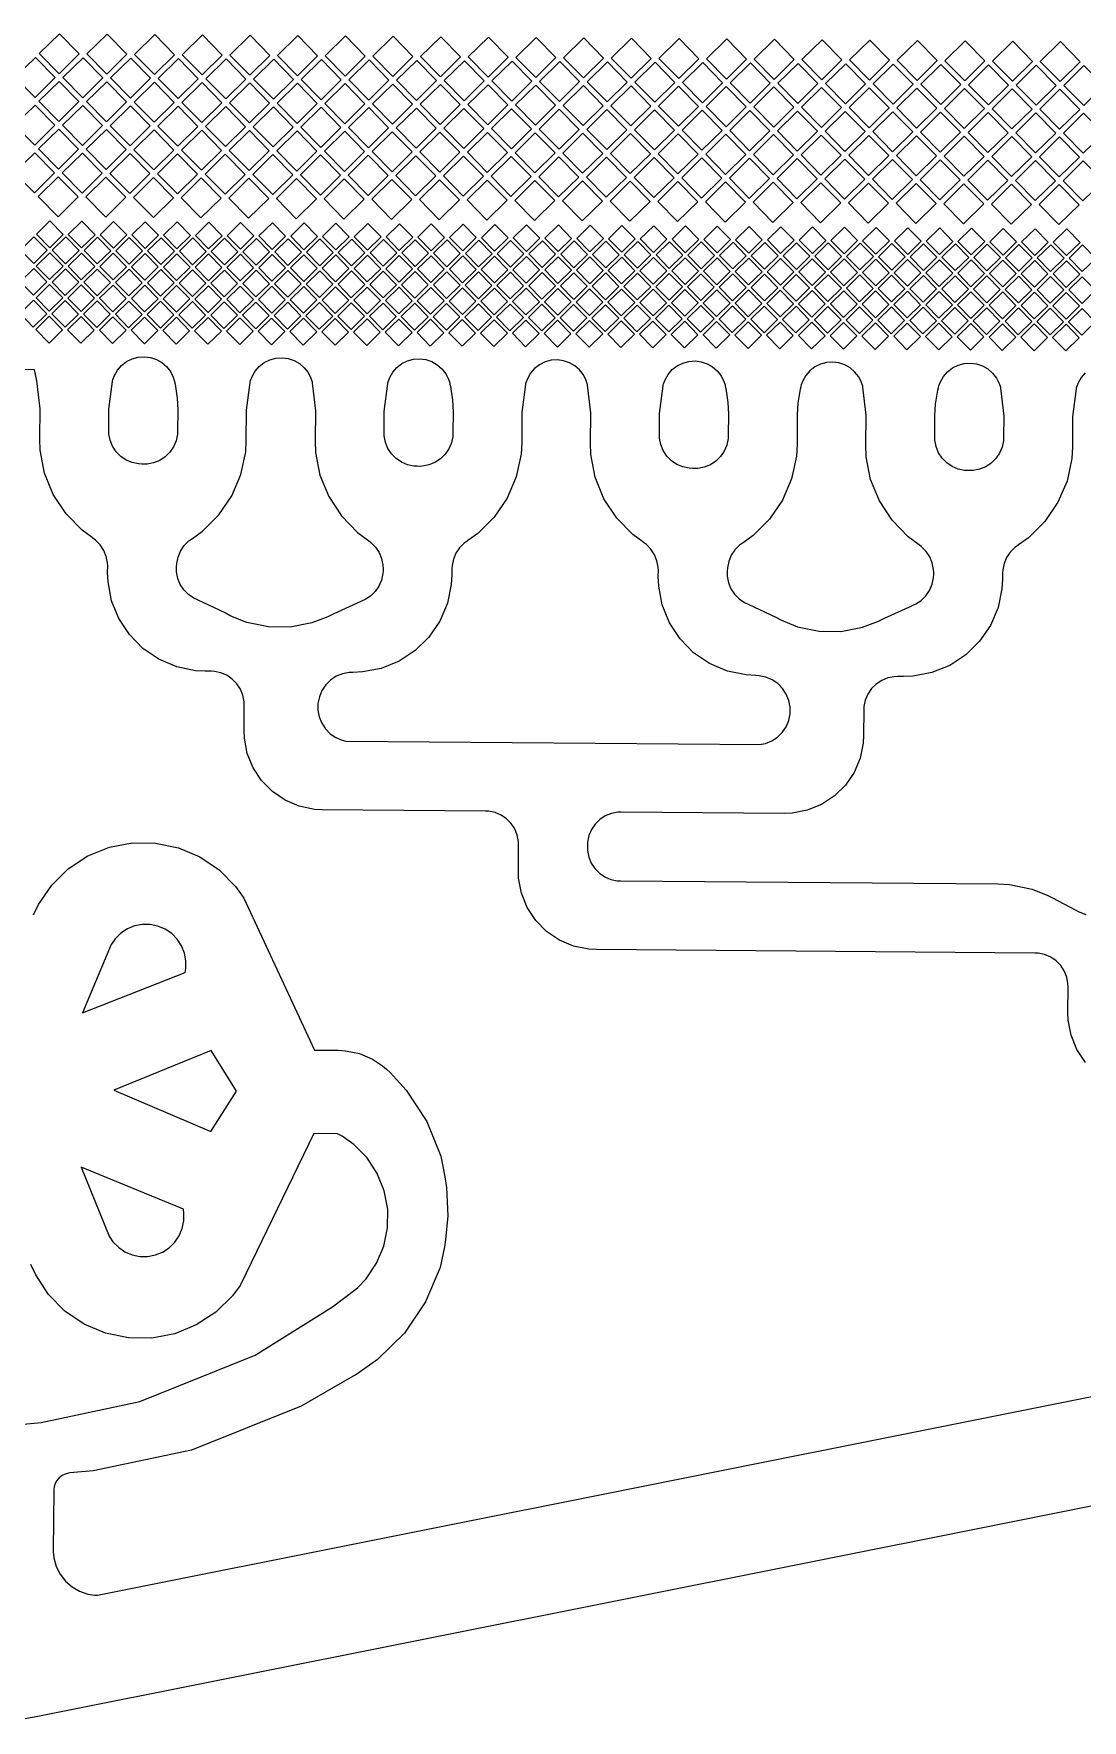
# Model space of a CAD drawing. Extents: x -7117 to 217883, y -155278 to 144722.
# Drawn here: x 95105 to 100970, y 116612 to 126044 of the extents above; entities that cross this region are included whole.
import ezdxf

# ---------------------------------------------------------------- set-up
doc = ezdxf.new("R2010")
doc.units = 13
doc.header["$MEASUREMENT"] = 0
doc.layers.add('2-light', color=80, linetype='Continuous')
doc.layers.add('3-dark', color=170, linetype='Continuous')

msp = doc.modelspace()

# ---------------------------------------------------------------- linework, layer by layer
at = {"layer": '2-light'}
msp.add_lwpolyline([(107453.6, 119228.9), (107361.4, 119138.1), (107253.2, 119067.1), (107133.3, 119018.5), (107006.2, 118994.3), (106941.5, 118991.6), (106941.5, 118991.6), (95119.5, 116631), (95056.4, 116620.5), (94894.7, 116612.1), (94754.6, 116626), (94712.6, 116634.2), (82928.9, 119179.1), (82928.9, 119179.1), (82864.2, 119182.8), (82737.5, 119209)], dxfattribs=at)
at = {"layer": '3-dark'}
for points in [[(95360.4, 125930.7), (95247.5, 125819.5), (95136.3, 125932.5), (95249.2, 126043.7)], [(95627, 125928.6), (95514, 125817.4), (95402.8, 125930.4), (95515.8, 126041.6)], [(95893.6, 125926.5), (95780.6, 125815.3), (95669.4, 125928.3), (95782.4, 126039.5)], [(96160.1, 125924.5), (96047.2, 125813.3), (95936, 125926.2), (96048.9, 126037.4)], [(96426.7, 125922.4), (96313.7, 125811.2), (96202.6, 125924.1), (96315.5, 126035.3)], [(96693.3, 125920.3), (96580.3, 125809.1), (96469.1, 125922), (96582.1, 126033.2)], [(96959.8, 125918.2), (96846.9, 125807), (96735.7, 125920), (96848.6, 126031.2)], [(97226.4, 125916.1), (97113.5, 125804.9), (97002.3, 125917.9), (97115.2, 126029.1)], [(97493, 125914.1), (97380, 125802.9), (97268.8, 125915.8), (97381.8, 126027)], [(97759.5, 125912), (97646.6, 125800.8), (97535.4, 125913.7), (97648.3, 126024.9)], [(98026.1, 125909.9), (97913.2, 125798.7), (97802, 125911.6), (97914.9, 126022.8)], [(98292.7, 125907.8), (98179.7, 125796.6), (98068.5, 125909.6), (98181.5, 126020.8)], [(98559.2, 125905.7), (98446.3, 125794.5), (98335.1, 125907.5), (98448, 126018.7)], [(98825.8, 125903.6), (98712.9, 125792.4), (98601.7, 125905.4), (98714.6, 126016.6)], [(99092.4, 125901.6), (98979.4, 125790.4), (98868.2, 125903.3), (98981.2, 126014.5)], [(99358.9, 125899.5), (99246, 125788.3), (99134.8, 125901.2), (99247.8, 126012.4)], [(99625.5, 125897.4), (99512.6, 125786.2), (99401.4, 125899.2), (99514.3, 126010.3)], [(99892.1, 125895.3), (99779.1, 125784.1), (99667.9, 125897.1), (99780.9, 126008.3)], [(100158.7, 125893.2), (100045.7, 125782), (99934.5, 125895), (100047.5, 126006.2)], [(100425.2, 125891.2), (100312.3, 125780), (100201.1, 125892.9), (100314, 126004.1)], [(100691.8, 125889.1), (100578.8, 125777.9), (100467.6, 125890.8), (100580.6, 126002)], [(100958.4, 125887), (100845.4, 125775.8), (100734.2, 125888.7), (100847.2, 125999.9)], [(95226.1, 125798.5), (95113.1, 125687.3), (95002, 125800.2), (95114.9, 125911.4)], [(95492.7, 125796.4), (95379.7, 125685.2), (95268.5, 125798.1), (95381.5, 125909.3)], [(95759.2, 125794.3), (95646.3, 125683.1), (95535.1, 125796.1), (95648, 125907.2)], [(96025.8, 125792.2), (95912.9, 125681), (95801.7, 125794), (95914.6, 125905.2)], [(96292.4, 125790.1), (96179.4, 125678.9), (96068.2, 125791.9), (96181.2, 125903.1)], [(96558.9, 125788.1), (96446, 125676.9), (96334.8, 125789.8), (96447.7, 125901)], [(96825.5, 125786), (96712.6, 125674.8), (96601.4, 125787.7), (96714.3, 125898.9)], [(97092.1, 125783.9), (96979.1, 125672.7), (96867.9, 125785.6), (96980.9, 125896.8)], [(97358.6, 125781.8), (97245.7, 125670.6), (97134.5, 125783.6), (97247.4, 125894.8)], [(97625.2, 125779.7), (97512.3, 125668.5), (97401.1, 125781.5), (97514, 125892.7)], [(97891.8, 125777.6), (97778.8, 125666.5), (97667.6, 125779.4), (97780.6, 125890.6)], [(98158.3, 125775.6), (98045.4, 125664.4), (97934.2, 125777.3), (98047.2, 125888.5)], [(98424.9, 125773.5), (98312, 125662.3), (98200.8, 125775.2), (98313.7, 125886.4)], [(98691.5, 125771.4), (98578.5, 125660.2), (98467.3, 125773.2), (98580.3, 125884.3)], [(98958.1, 125769.3), (98845.1, 125658.1), (98733.9, 125771.1), (98846.9, 125882.3)], [(99224.6, 125767.2), (99111.7, 125656), (99000.5, 125769), (99113.4, 125880.2)], [(99491.2, 125765.2), (99378.2, 125654), (99267, 125766.9), (99380, 125878.1)], [(99757.8, 125763.1), (99644.8, 125651.9), (99533.6, 125764.8), (99646.6, 125876)], [(100024.3, 125761), (99911.4, 125649.8), (99800.2, 125762.7), (99913.1, 125873.9)], [(100290.9, 125758.9), (100178, 125647.7), (100066.8, 125760.7), (100179.7, 125871.9)], [(100557.5, 125756.8), (100444.5, 125645.6), (100333.3, 125758.6), (100446.3, 125869.8)], [(100824, 125754.8), (100711.1, 125643.6), (100599.9, 125756.5), (100712.8, 125867.7)], [(101090.6, 125752.7), (100977.7, 125641.5), (100866.5, 125754.4), (100979.4, 125865.6)], [(95358.3, 125664.1), (95245.4, 125552.9), (95134.2, 125665.9), (95247.1, 125777.1)], [(95624.9, 125662.1), (95512, 125550.9), (95400.8, 125663.8), (95513.7, 125775)], [(95891.5, 125660), (95778.5, 125548.8), (95667.3, 125661.7), (95780.3, 125772.9)], [(96158, 125657.9), (96045.1, 125546.7), (95933.9, 125659.6), (96046.8, 125770.8)], [(96424.6, 125655.8), (96311.7, 125544.6), (96200.5, 125657.6), (96313.4, 125768.8)], [(96691.2, 125653.7), (96578.2, 125542.5), (96467, 125655.5), (96580, 125766.7)], [(96957.7, 125651.6), (96844.8, 125540.5), (96733.6, 125653.4), (96846.6, 125764.6)], [(97224.3, 125649.6), (97111.4, 125538.4), (97000.2, 125651.3), (97113.1, 125762.5)], [(97490.9, 125647.5), (97377.9, 125536.3), (97266.7, 125649.2), (97379.7, 125760.4)], [(97757.5, 125645.4), (97644.5, 125534.2), (97533.3, 125647.2), (97646.3, 125758.4)], [(98024, 125643.3), (97911.1, 125532.1), (97799.9, 125645.1), (97912.8, 125756.3)], [(98290.6, 125641.2), (98177.6, 125530), (98066.4, 125643), (98179.4, 125754.2)], [(98557.2, 125639.2), (98444.2, 125528), (98333, 125640.9), (98446, 125752.1)], [(98823.7, 125637.1), (98710.8, 125525.9), (98599.6, 125638.8), (98712.5, 125750)], [(99090.3, 125635), (98977.4, 125523.8), (98866.2, 125636.7), (98979.1, 125747.9)], [(99356.9, 125632.9), (99243.9, 125521.7), (99132.7, 125634.7), (99245.7, 125745.9)], [(99623.4, 125630.8), (99510.5, 125519.6), (99399.3, 125632.6), (99512.2, 125743.8)], [(99890, 125628.8), (99777.1, 125517.6), (99665.9, 125630.5), (99778.8, 125741.7)], [(100156.6, 125626.7), (100043.6, 125515.5), (99932.4, 125628.4), (100045.4, 125739.6)], [(100423.1, 125624.6), (100310.2, 125513.4), (100199, 125626.3), (100311.9, 125737.5)], [(100689.7, 125622.5), (100576.8, 125511.3), (100465.6, 125624.3), (100578.5, 125735.5)], [(100956.3, 125620.4), (100843.3, 125509.2), (100732.1, 125622.2), (100845.1, 125733.4)], [(95224, 125531.9), (95111.1, 125420.7), (94999.9, 125533.6), (95112.8, 125644.8)], [(95490.6, 125529.8), (95377.6, 125418.6), (95266.4, 125531.6), (95379.4, 125642.8)], [(95757.2, 125527.7), (95644.2, 125416.5), (95533, 125529.5), (95646, 125640.7)], [(96023.7, 125525.7), (95910.8, 125414.5), (95799.6, 125527.4), (95912.5, 125638.6)], [(96290.3, 125523.6), (96177.3, 125412.4), (96066.1, 125525.3), (96179.1, 125636.5)], [(96556.9, 125521.5), (96443.9, 125410.3), (96332.7, 125523.2), (96445.7, 125634.4)], [(96823.4, 125519.4), (96710.5, 125408.2), (96599.3, 125521.2), (96712.2, 125632.4)], [(97090, 125517.3), (96977, 125406.1), (96865.8, 125519.1), (96978.8, 125630.3)], [(97356.6, 125515.2), (97243.6, 125404), (97132.4, 125517), (97245.4, 125628.2)], [(97623.1, 125513.2), (97510.2, 125402), (97399, 125514.9), (97511.9, 125626.1)], [(97889.7, 125511.1), (97776.8, 125399.9), (97665.6, 125512.8), (97778.5, 125624)], [(98156.3, 125509), (98043.3, 125397.8), (97932.1, 125510.7), (98045.1, 125621.9)], [(98422.8, 125506.9), (98309.9, 125395.7), (98198.7, 125508.7), (98311.6, 125619.9)], [(98689.4, 125504.8), (98576.5, 125393.6), (98465.3, 125506.6), (98578.2, 125617.8)], [(98956, 125502.8), (98843, 125391.6), (98731.8, 125504.5), (98844.8, 125615.7)], [(99222.5, 125500.7), (99109.6, 125389.5), (98998.4, 125502.4), (99111.3, 125613.6)], [(99489.1, 125498.6), (99376.2, 125387.4), (99265, 125500.3), (99377.9, 125611.5)], [(99755.7, 125496.5), (99642.7, 125385.3), (99531.5, 125498.3), (99644.5, 125609.5)], [(100022.2, 125494.4), (99909.3, 125383.2), (99798.1, 125496.2), (99911.1, 125607.4)], [(100288.8, 125492.3), (100175.9, 125381.1), (100064.7, 125494.1), (100177.6, 125605.3)], [(100555.4, 125490.3), (100442.4, 125379.1), (100331.2, 125492), (100444.2, 125603.2)], [(100822, 125488.2), (100709, 125377), (100597.8, 125489.9), (100710.8, 125601.1)], [(101088.5, 125486.1), (100975.6, 125374.9), (100864.4, 125487.9), (100977.3, 125599)], [(95356.3, 125397.6), (95245.1, 125510.5), (95132.1, 125399.3), (95243.3, 125286.4)], [(95622.8, 125395.5), (95511.6, 125508.4), (95398.7, 125397.2), (95509.9, 125284.3)], [(95889.4, 125393.4), (95778.2, 125506.4), (95665.3, 125395.2), (95776.4, 125282.2)], [(96156, 125391.3), (96044.8, 125504.3), (95931.8, 125393.1), (96043, 125280.1)], [(96422.5, 125389.2), (96311.3, 125502.2), (96198.4, 125391), (96309.6, 125278)], [(96689.1, 125387.2), (96577.9, 125500.1), (96465, 125388.9), (96576.2, 125276)], [(96955.7, 125385.1), (96844.5, 125498), (96731.5, 125386.8), (96842.7, 125273.9)], [(97222.2, 125383), (97111, 125495.9), (96998.1, 125384.7), (97109.3, 125271.8)], [(97488.8, 125380.9), (97377.6, 125493.9), (97264.7, 125382.7), (97375.9, 125269.7)], [(97755.4, 125378.8), (97644.2, 125491.8), (97531.2, 125380.6), (97642.4, 125267.6)], [(98021.9, 125376.8), (97910.7, 125489.7), (97797.8, 125378.5), (97909, 125265.6)], [(98288.5, 125374.7), (98177.3, 125487.6), (98064.4, 125376.4), (98175.6, 125263.5)], [(98555.1, 125372.6), (98443.9, 125485.5), (98330.9, 125374.3), (98442.1, 125261.4)], [(98821.6, 125370.5), (98710.5, 125483.5), (98597.5, 125372.3), (98708.7, 125259.3)], [(99088.2, 125368.4), (98977, 125481.4), (98864.1, 125370.2), (98975.3, 125257.2)], [(99354.8, 125366.3), (99243.6, 125479.3), (99130.6, 125368.1), (99241.8, 125255.1)], [(99621.4, 125364.3), (99510.2, 125477.2), (99397.2, 125366), (99508.4, 125253.1)], [(99887.9, 125362.2), (99776.7, 125475.1), (99663.8, 125363.9), (99775, 125251)], [(100154.5, 125360.1), (100043.3, 125473), (99930.3, 125361.9), (100041.5, 125248.9)], [(100421.1, 125358), (100309.9, 125471), (100196.9, 125359.8), (100308.1, 125246.8)], [(100687.6, 125355.9), (100576.4, 125468.9), (100463.5, 125357.7), (100574.7, 125244.7)], [(100954.2, 125353.9), (100843, 125466.8), (100730.1, 125355.6), (100841.2, 125242.7)], [(95109, 125154.1), (95221.9, 125265.3), (95110.7, 125378.3), (94997.8, 125267.1)], [(95375.6, 125152), (95488.5, 125263.2), (95377.3, 125376.2), (95264.4, 125265)], [(95642.1, 125150), (95755.1, 125261.2), (95643.9, 125374.1), (95530.9, 125262.9)], [(95908.7, 125147.9), (96021.6, 125259.1), (95910.4, 125372), (95797.5, 125260.8)], [(96175.3, 125145.8), (96288.2, 125257), (96177, 125369.9), (96064.1, 125258.8)], [(96441.8, 125143.7), (96554.8, 125254.9), (96443.6, 125367.9), (96330.6, 125256.7)], [(96708.4, 125141.6), (96821.3, 125252.8), (96710.1, 125365.8), (96597.2, 125254.6)], [(96975, 125139.6), (97087.9, 125250.8), (96976.7, 125363.7), (96863.8, 125252.5)], [(97241.5, 125137.5), (97354.5, 125248.7), (97243.3, 125361.6), (97130.3, 125250.4)], [(97508.1, 125135.4), (97621, 125246.6), (97509.9, 125359.5), (97396.9, 125248.3)], [(97774.7, 125133.3), (97887.6, 125244.5), (97776.4, 125357.5), (97663.5, 125246.3)], [(98041.2, 125131.2), (98154.2, 125242.4), (98043, 125355.4), (97930, 125244.2)], [(98307.8, 125129.2), (98420.8, 125240.3), (98309.6, 125353.3), (98196.6, 125242.1)], [(98574.4, 125127.1), (98687.3, 125238.3), (98576.1, 125351.2), (98463.2, 125240)], [(98840.9, 125125), (98953.9, 125236.2), (98842.7, 125349.1), (98729.7, 125237.9)], [(99107.5, 125122.9), (99220.5, 125234.1), (99109.3, 125347), (98996.3, 125235.9)], [(99374.1, 125120.8), (99487, 125232), (99375.8, 125345), (99262.9, 125233.8)], [(99640.7, 125118.7), (99753.6, 125229.9), (99642.4, 125342.9), (99529.5, 125231.7)], [(99907.2, 125116.7), (100020.2, 125227.9), (99909, 125340.8), (99796, 125229.6)], [(100173.8, 125114.6), (100286.7, 125225.8), (100175.5, 125338.7), (100062.6, 125227.5)], [(100440.4, 125112.5), (100553.3, 125223.7), (100442.1, 125336.6), (100329.2, 125225.4)], [(100706.9, 125110.4), (100819.9, 125221.6), (100708.7, 125334.6), (100595.7, 125223.4)], [(100973.5, 125108.3), (101086.4, 125219.5), (100975.2, 125332.5), (100862.3, 125221.3)], [(95354.2, 125131), (95243, 125243.9), (95130, 125132.8), (95241.2, 125019.8)], [(95620.7, 125128.9), (95509.5, 125241.9), (95396.6, 125130.7), (95507.8, 125017.7)], [(95887.3, 125126.8), (95776.1, 125239.8), (95663.2, 125128.6), (95774.4, 125015.6)], [(96153.9, 125124.8), (96042.7, 125237.7), (95929.7, 125126.5), (96040.9, 125013.6)], [(96420.4, 125122.7), (96309.3, 125235.6), (96196.3, 125124.4), (96307.5, 125011.5)], [(96687, 125120.6), (96575.8, 125233.5), (96462.9, 125122.3), (96574.1, 125009.4)], [(96953.6, 125118.5), (96842.4, 125231.5), (96729.4, 125120.3), (96840.6, 125007.3)], [(97220.2, 125116.4), (97109, 125229.4), (96996, 125118.2), (97107.2, 125005.2)], [(97486.7, 125114.3), (97375.5, 125227.3), (97262.6, 125116.1), (97373.8, 125003.2)], [(97753.3, 125112.3), (97642.1, 125225.2), (97529.1, 125114), (97640.3, 125001.1)], [(98019.9, 125110.2), (97908.7, 125223.1), (97795.7, 125111.9), (97906.9, 124999)], [(98286.4, 125108.1), (98175.2, 125221.1), (98062.3, 125109.9), (98173.5, 124996.9)], [(98553, 125106), (98441.8, 125219), (98328.9, 125107.8), (98440.1, 124994.8)], [(98819.6, 125103.9), (98708.4, 125216.9), (98595.4, 125105.7), (98706.6, 124992.7)], [(99086.1, 125101.9), (98974.9, 125214.8), (98862, 125103.6), (98973.2, 124990.7)], [(99352.7, 125099.8), (99241.5, 125212.7), (99128.6, 125101.5), (99239.8, 124988.6)], [(99619.3, 125097.7), (99508.1, 125210.6), (99395.1, 125099.4), (99506.3, 124986.5)], [(99885.8, 125095.6), (99774.6, 125208.6), (99661.7, 125097.4), (99772.9, 124984.4)], [(100152.4, 125093.5), (100041.2, 125206.5), (99928.3, 125095.3), (100039.5, 124982.3)], [(100419, 125091.5), (100307.8, 125204.4), (100194.8, 125093.2), (100306, 124980.3)], [(100685.5, 125089.4), (100574.4, 125202.3), (100461.4, 125091.1), (100572.6, 124978.2)], [(100952.1, 125087.3), (100840.9, 125200.2), (100728, 125089), (100839.2, 124976.1)], [(95270.6, 124921.2), (95195.3, 124847.1), (95121.1, 124922.4), (95196.4, 124996.5)], [(95448.3, 124919.8), (95373, 124845.7), (95298.8, 124921), (95374.1, 124995.1)], [(95626, 124918.4), (95550.7, 124844.3), (95476.6, 124919.6), (95551.9, 124993.7)], [(95803.7, 124917), (95728.4, 124842.9), (95654.3, 124918.2), (95729.6, 124992.3)], [(95981.4, 124915.7), (95906.1, 124841.5), (95832, 124916.8), (95907.3, 124991)], [(96159.1, 124914.3), (96083.8, 124840.1), (96009.7, 124915.4), (96085, 124989.6)], [(96336.8, 124912.9), (96261.5, 124838.8), (96187.4, 124914.1), (96262.7, 124988.2)], [(96514.5, 124911.5), (96439.2, 124837.4), (96365.1, 124912.7), (96440.4, 124986.8)], [(96692.2, 124910.1), (96617, 124836), (96542.8, 124911.3), (96618.1, 124985.4)], [(96870, 124908.7), (96794.7, 124834.6), (96720.5, 124909.9), (96795.8, 124984)], [(97047.7, 124907.3), (96972.4, 124833.2), (96898.2, 124908.5), (96973.5, 124982.6)], [(97225.4, 124905.9), (97150.1, 124831.8), (97076, 124907.1), (97151.2, 124981.2)], [(97403.1, 124904.6), (97327.8, 124830.4), (97253.7, 124905.7), (97329, 124979.9)], [(97580.8, 124903.2), (97505.5, 124829), (97431.4, 124904.3), (97506.7, 124978.5)], [(97758.5, 124901.8), (97683.2, 124827.7), (97609.1, 124902.9), (97684.4, 124977.1)], [(97936.2, 124900.4), (97860.9, 124826.3), (97786.8, 124901.6), (97862.1, 124975.7)], [(98113.9, 124899), (98038.6, 124824.9), (97964.5, 124900.2), (98039.8, 124974.3)], [(98291.6, 124897.6), (98216.3, 124823.5), (98142.2, 124898.8), (98217.5, 124972.9)], [(98469.4, 124896.2), (98394.1, 124822.1), (98319.9, 124897.4), (98395.2, 124971.5)], [(98647.1, 124894.8), (98571.8, 124820.7), (98497.6, 124896), (98572.9, 124970.1)], [(98824.8, 124893.5), (98749.5, 124819.3), (98675.3, 124894.6), (98750.6, 124968.8)], [(95181, 124833), (95105.7, 124758.9), (95031.6, 124834.2), (95106.9, 124908.3)], [(95358.7, 124831.7), (95283.4, 124757.5), (95209.3, 124832.8), (95284.6, 124907)], [(95536.4, 124830.3), (95461.1, 124756.1), (95387, 124831.4), (95462.3, 124905.6)], [(95714.1, 124828.9), (95638.8, 124754.8), (95564.7, 124830.1), (95640, 124904.2)], [(95891.9, 124827.5), (95816.6, 124753.4), (95742.4, 124828.7), (95817.7, 124902.8)], [(96069.6, 124826.1), (95994.3, 124752), (95920.1, 124827.3), (95995.4, 124901.4)], [(96247.3, 124824.7), (96172, 124750.6), (96097.8, 124825.9), (96173.1, 124900)], [(96425, 124823.3), (96349.7, 124749.2), (96275.6, 124824.5), (96350.9, 124898.6)], [(96602.7, 124821.9), (96527.4, 124747.8), (96453.3, 124823.1), (96528.6, 124897.2)], [(96780.4, 124820.6), (96705.1, 124746.4), (96631, 124821.7), (96706.3, 124895.9)], [(96958.1, 124819.2), (96882.8, 124745), (96808.7, 124820.3), (96884, 124894.5)], [(97135.8, 124817.8), (97060.5, 124743.7), (96986.4, 124819), (97061.7, 124893.1)], [(97313.5, 124816.4), (97238.2, 124742.3), (97164.1, 124817.6), (97239.4, 124891.7)], [(97491.3, 124815), (97416, 124740.9), (97341.8, 124816.2), (97417.1, 124890.3)], [(97669, 124813.6), (97593.7, 124739.5), (97519.5, 124814.8), (97594.8, 124888.9)], [(97846.7, 124812.2), (97771.4, 124738.1), (97697.2, 124813.4), (97772.5, 124887.5)], [(98024.4, 124810.8), (97949.1, 124736.7), (97875, 124812), (97950.3, 124886.1)], [(98202.1, 124809.5), (98126.8, 124735.3), (98052.7, 124810.6), (98128, 124884.8)], [(98379.8, 124808.1), (98304.5, 124733.9), (98230.4, 124809.2), (98305.7, 124883.4)], [(98557.5, 124806.7), (98482.2, 124732.6), (98408.1, 124807.8), (98483.4, 124882)], [(98735.2, 124805.3), (98659.9, 124731.2), (98585.8, 124806.5), (98661.1, 124880.6)], [(98912.9, 124803.9), (98837.6, 124729.8), (98763.5, 124805.1), (98838.8, 124879.2)], [(99002.5, 124892.1), (98927.2, 124817.9), (98853.1, 124893.2), (98928.4, 124967.4)], [(99090.6, 124802.5), (99015.3, 124728.4), (98941.2, 124803.7), (99016.5, 124877.8)], [(99180.2, 124890.7), (99104.9, 124816.6), (99030.8, 124891.8), (99106.1, 124966)], [(99268.4, 124801.1), (99193.1, 124727), (99118.9, 124802.3), (99194.2, 124876.4)], [(99357.9, 124889.3), (99282.6, 124815.2), (99208.5, 124890.5), (99283.8, 124964.6)], [(99446.1, 124799.7), (99370.8, 124725.6), (99296.6, 124800.9), (99371.9, 124875)], [(99535.6, 124887.9), (99460.3, 124813.8), (99386.2, 124889.1), (99461.5, 124963.2)], [(99713.3, 124886.5), (99638, 124812.4), (99563.9, 124887.7), (99639.2, 124961.8)], [(99891, 124885.1), (99815.7, 124811), (99741.6, 124886.3), (99816.9, 124960.4)], [(100068.7, 124883.7), (99993.5, 124809.6), (99919.3, 124884.9), (99994.6, 124959)], [(100246.5, 124882.4), (100171.2, 124808.2), (100097, 124883.5), (100172.3, 124957.7)], [(100424.2, 124881), (100348.9, 124806.8), (100274.7, 124882.1), (100350, 124956.3)], [(100601.9, 124879.6), (100526.6, 124805.4), (100452.5, 124880.7), (100527.8, 124954.9)], [(100779.6, 124878.2), (100704.3, 124804.1), (100630.2, 124879.4), (100705.5, 124953.5)], [(100957.3, 124876.8), (100882, 124802.7), (100807.9, 124878), (100883.2, 124952.1)], [(95269.2, 124743.5), (95193.9, 124669.4), (95119.7, 124744.7), (95195, 124818.8)], [(95446.9, 124742.1), (95371.6, 124668), (95297.5, 124743.3), (95372.8, 124817.4)], [(95624.6, 124740.7), (95549.3, 124666.6), (95475.2, 124741.9), (95550.5, 124816)], [(95802.3, 124739.3), (95727, 124665.2), (95652.9, 124740.5), (95728.2, 124814.6)], [(95980, 124737.9), (95904.7, 124663.8), (95830.6, 124739.1), (95905.9, 124813.2)], [(96157.7, 124736.6), (96082.4, 124662.4), (96008.3, 124737.7), (96083.6, 124811.9)], [(96335.4, 124735.2), (96260.1, 124661), (96186, 124736.3), (96261.3, 124810.5)], [(96513.1, 124733.8), (96437.9, 124659.7), (96363.7, 124735), (96439, 124809.1)], [(96690.9, 124732.4), (96615.6, 124658.3), (96541.4, 124733.6), (96616.7, 124807.7)], [(96868.6, 124731), (96793.3, 124656.9), (96719.1, 124732.2), (96794.4, 124806.3)], [(97046.3, 124729.6), (96971, 124655.5), (96896.9, 124730.8), (96972.2, 124804.9)], [(97224, 124728.2), (97148.7, 124654.1), (97074.6, 124729.4), (97149.9, 124803.5)], [(97401.7, 124726.8), (97326.4, 124652.7), (97252.3, 124728), (97327.6, 124802.1)], [(97579.4, 124725.5), (97504.1, 124651.3), (97430, 124726.6), (97505.3, 124800.8)], [(97757.1, 124724.1), (97681.8, 124649.9), (97607.7, 124725.2), (97683, 124799.4)], [(97934.8, 124722.7), (97859.5, 124648.6), (97785.4, 124723.9), (97860.7, 124798)], [(98112.5, 124721.3), (98037.2, 124647.2), (97963.1, 124722.5), (98038.4, 124796.6)], [(98290.3, 124719.9), (98215, 124645.8), (98140.8, 124721.1), (98216.1, 124795.2)], [(98468, 124718.5), (98392.7, 124644.4), (98318.5, 124719.7), (98393.8, 124793.8)], [(98645.7, 124717.1), (98570.4, 124643), (98496.2, 124718.3), (98571.5, 124792.4)], [(98823.4, 124715.7), (98748.1, 124641.6), (98674, 124716.9), (98749.3, 124791)], [(99001.1, 124714.4), (98925.8, 124640.2), (98851.7, 124715.5), (98927, 124789.7)], [(99178.8, 124713), (99103.5, 124638.8), (99029.4, 124714.1), (99104.7, 124788.3)], [(99356.5, 124711.6), (99281.2, 124637.5), (99207.1, 124712.7), (99282.4, 124786.9)], [(99534.2, 124710.2), (99458.9, 124636.1), (99384.8, 124711.4), (99460.1, 124785.5)], [(99623.8, 124798.4), (99548.5, 124724.2), (99474.4, 124799.5), (99549.6, 124873.7)], [(99711.9, 124708.8), (99636.6, 124634.7), (99562.5, 124710), (99637.8, 124784.1)], [(99801.5, 124797), (99726.2, 124722.8), (99652.1, 124798.1), (99727.4, 124872.3)], [(99889.7, 124707.4), (99814.4, 124633.3), (99740.2, 124708.6), (99815.5, 124782.7)], [(99979.2, 124795.6), (99903.9, 124721.5), (99829.8, 124796.7), (99905.1, 124870.9)], [(100067.4, 124706), (99992.1, 124631.9), (99917.9, 124707.2), (99993.2, 124781.3)], [(100156.9, 124794.2), (100081.6, 124720.1), (100007.5, 124795.4), (100082.8, 124869.5)], [(100245.1, 124704.6), (100169.8, 124630.5), (100095.6, 124705.8), (100170.9, 124779.9)], [(100334.6, 124792.8), (100259.3, 124718.7), (100185.2, 124794), (100260.5, 124868.1)], [(100512.3, 124791.4), (100437, 124717.3), (100362.9, 124792.6), (100438.2, 124866.7)], [(100690, 124790), (100614.7, 124715.9), (100540.6, 124791.2), (100615.9, 124865.3)], [(100867.8, 124788.6), (100792.5, 124714.5), (100718.3, 124789.8), (100793.6, 124863.9)], [(101045.5, 124787.3), (100970.2, 124713.1), (100896, 124788.4), (100971.3, 124862.6)], [(95179.6, 124655.3), (95104.3, 124581.2), (95030.2, 124656.5), (95105.5, 124730.6)], [(95357.3, 124654), (95282, 124579.8), (95207.9, 124655.1), (95283.2, 124729.2)], [(95535, 124652.6), (95459.7, 124578.4), (95385.6, 124653.7), (95460.9, 124727.9)], [(95712.8, 124651.2), (95637.5, 124577), (95563.3, 124652.3), (95638.6, 124726.5)], [(95890.5, 124649.8), (95815.2, 124575.7), (95741, 124651), (95816.3, 124725.1)], [(96068.2, 124648.4), (95992.9, 124574.3), (95918.8, 124649.6), (95994, 124723.7)], [(96245.9, 124647), (96170.6, 124572.9), (96096.5, 124648.2), (96171.8, 124722.3)], [(96423.6, 124645.6), (96348.3, 124571.5), (96274.2, 124646.8), (96349.5, 124720.9)], [(96601.3, 124644.2), (96526, 124570.1), (96451.9, 124645.4), (96527.2, 124719.5)], [(96779, 124642.8), (96703.7, 124568.7), (96629.6, 124644), (96704.9, 124718.1)], [(96956.7, 124641.5), (96881.4, 124567.3), (96807.3, 124642.6), (96882.6, 124716.8)], [(97134.4, 124640.1), (97059.1, 124565.9), (96985, 124641.2), (97060.3, 124715.4)], [(97312.2, 124638.7), (97236.9, 124564.6), (97162.7, 124639.9), (97238, 124714)], [(97489.9, 124637.3), (97414.6, 124563.2), (97340.4, 124638.5), (97415.7, 124712.6)], [(97667.6, 124635.9), (97592.3, 124561.8), (97518.1, 124637.1), (97593.4, 124711.2)], [(97845.3, 124634.5), (97770, 124560.4), (97695.9, 124635.7), (97771.2, 124709.8)], [(98023, 124633.1), (97947.7, 124559), (97873.6, 124634.3), (97948.9, 124708.4)], [(98200.7, 124631.7), (98125.4, 124557.6), (98051.3, 124632.9), (98126.6, 124707)], [(98378.4, 124630.4), (98303.1, 124556.2), (98229, 124631.5), (98304.3, 124705.7)], [(98556.1, 124629), (98480.8, 124554.8), (98406.7, 124630.1), (98482, 124704.3)], [(98733.8, 124627.6), (98658.5, 124553.5), (98584.4, 124628.8), (98659.7, 124702.9)], [(98911.5, 124626.2), (98836.3, 124552.1), (98762.1, 124627.4), (98837.4, 124701.5)], [(99089.3, 124624.8), (99014, 124550.7), (98939.8, 124626), (99015.1, 124700.1)], [(99267, 124623.4), (99191.7, 124549.3), (99117.5, 124624.6), (99192.8, 124698.7)], [(99444.7, 124622), (99369.4, 124547.9), (99295.3, 124623.2), (99370.6, 124697.3)], [(99622.4, 124620.6), (99547.1, 124546.5), (99473, 124621.8), (99548.3, 124695.9)], [(99800.1, 124619.3), (99724.8, 124545.1), (99650.7, 124620.4), (99726, 124694.6)], [(99977.8, 124617.9), (99902.5, 124543.7), (99828.4, 124619), (99903.7, 124693.2)], [(100155.5, 124616.5), (100080.2, 124542.4), (100006.1, 124617.6), (100081.4, 124691.8)], [(100333.2, 124615.1), (100257.9, 124541), (100183.8, 124616.3), (100259.1, 124690.4)], [(100422.8, 124703.3), (100347.5, 124629.1), (100273.4, 124704.4), (100348.7, 124778.6)], [(100510.9, 124613.7), (100435.6, 124539.6), (100361.5, 124614.9), (100436.8, 124689)], [(100600.5, 124701.9), (100525.2, 124627.7), (100451.1, 124703), (100526.4, 124777.2)], [(100688.7, 124612.3), (100613.4, 124538.2), (100539.2, 124613.5), (100614.5, 124687.6)], [(100778.2, 124700.5), (100702.9, 124626.4), (100628.8, 124701.6), (100704.1, 124775.8)], [(100866.4, 124610.9), (100791.1, 124536.8), (100716.9, 124612.1), (100792.2, 124686.2)], [(100955.9, 124699.1), (100880.6, 124625), (100806.5, 124700.3), (100881.8, 124774.4)], [(95267.8, 124565.8), (95193.7, 124641.1), (95118.4, 124567), (95192.5, 124491.7)], [(95445.5, 124564.4), (95370.2, 124490.3), (95296.1, 124565.6), (95371.4, 124639.7)], [(95623.2, 124563), (95547.9, 124488.9), (95473.8, 124564.2), (95549.1, 124638.3)], [(95800.9, 124561.6), (95726.8, 124636.9), (95651.5, 124562.8), (95725.6, 124487.5)], [(95978.6, 124560.2), (95904.5, 124635.5), (95829.2, 124561.4), (95903.3, 124486.1)], [(96156.3, 124558.9), (96082.2, 124634.1), (96006.9, 124560), (96081, 124484.7)], [(96334.1, 124557.5), (96259.9, 124632.8), (96184.6, 124558.6), (96258.8, 124483.3)], [(96511.8, 124556.1), (96437.6, 124631.4), (96362.3, 124557.2), (96436.5, 124481.9)], [(96689.5, 124554.7), (96614.2, 124480.6), (96540, 124555.9), (96615.3, 124630)], [(96867.2, 124553.3), (96791.9, 124479.2), (96717.8, 124554.5), (96793.1, 124628.6)], [(97044.9, 124551.9), (96970.8, 124627.2), (96895.5, 124553.1), (96969.6, 124477.8)], [(97222.6, 124550.5), (97148.5, 124625.8), (97073.2, 124551.7), (97147.3, 124476.4)], [(97400.3, 124549.1), (97326.2, 124624.4), (97250.9, 124550.3), (97325, 124475)], [(97578, 124547.7), (97503.9, 124623), (97428.6, 124548.9), (97502.7, 124473.6)], [(97755.7, 124546.4), (97681.6, 124621.7), (97606.3, 124547.5), (97680.4, 124472.2)], [(97933.4, 124545), (97858.1, 124470.8), (97784, 124546.1), (97859.3, 124620.3)], [(98111.2, 124543.6), (98035.9, 124469.5), (97961.7, 124544.8), (98037, 124618.9)], [(98288.9, 124542.2), (98214.7, 124617.5), (98139.4, 124543.4), (98213.6, 124468.1)], [(98466.6, 124540.8), (98392.4, 124616.1), (98317.2, 124542), (98391.3, 124466.7)], [(98644.3, 124539.4), (98570.2, 124614.7), (98494.9, 124540.6), (98569, 124465.3)], [(98822, 124538), (98747.9, 124613.3), (98672.6, 124539.2), (98746.7, 124463.9)], [(98999.7, 124536.6), (98925.6, 124611.9), (98850.3, 124537.8), (98924.4, 124462.5)], [(99177.4, 124535.3), (99102.1, 124461.1), (99028, 124536.4), (99103.3, 124610.6)], [(99355.1, 124533.9), (99279.8, 124459.7), (99205.7, 124535), (99281, 124609.2)], [(99532.8, 124532.5), (99458.7, 124607.8), (99383.4, 124533.7), (99457.5, 124458.4)], [(99710.6, 124531.1), (99636.4, 124606.4), (99561.1, 124532.3), (99635.3, 124457)], [(99888.3, 124529.7), (99814.1, 124605), (99738.8, 124530.9), (99813, 124455.6)], [(100066, 124528.3), (99991.8, 124603.6), (99916.5, 124529.5), (99990.7, 124454.2)], [(100243.7, 124526.9), (100169.6, 124602.2), (100094.3, 124528.1), (100168.4, 124452.8)], [(100421.4, 124525.5), (100346.1, 124451.4), (100272, 124526.7), (100347.3, 124600.8)], [(100599.1, 124524.2), (100523.8, 124450), (100449.7, 124525.3), (100525, 124599.5)], [(100776.8, 124522.8), (100702.7, 124598.1), (100627.4, 124523.9), (100701.5, 124448.6)], [(100954.5, 124521.4), (100880.4, 124596.7), (100805.1, 124522.5), (100879.2, 124447.3)], [(101044.1, 124609.5), (100968.8, 124535.4), (100894.6, 124610.7), (100969.9, 124684.8)], [(95102.9, 124403.5), (95178.2, 124477.6), (95104.1, 124552.9), (95028.8, 124478.8)], [(95355.9, 124476.2), (95281.8, 124551.5), (95206.5, 124477.4), (95280.7, 124402.1)], [(95533.7, 124474.9), (95458.4, 124400.7), (95384.2, 124476), (95459.5, 124550.1)], [(95561.9, 124474.6), (95636.1, 124399.3), (95711.4, 124473.5), (95637.2, 124548.8)], [(95813.8, 124397.9), (95889.1, 124472.1), (95814.9, 124547.4), (95739.7, 124473.2)], [(95991.5, 124396.6), (96066.8, 124470.7), (95992.7, 124546), (95917.4, 124471.9)], [(96169.2, 124395.2), (96244.5, 124469.3), (96170.4, 124544.6), (96095.1, 124470.5)], [(96346.9, 124393.8), (96422.2, 124467.9), (96348.1, 124543.2), (96272.8, 124469.1)], [(96599.9, 124466.5), (96525.8, 124541.8), (96450.5, 124467.7), (96524.6, 124392.4)], [(96777.6, 124465.1), (96702.3, 124391), (96628.2, 124466.3), (96703.5, 124540.4)], [(96805.9, 124464.9), (96880, 124389.6), (96955.3, 124463.8), (96881.2, 124539)], [(97057.8, 124388.2), (97133.1, 124462.4), (97058.9, 124537.7), (96983.6, 124463.5)], [(97235.5, 124386.8), (97310.8, 124461), (97236.6, 124536.3), (97161.3, 124462.1)], [(97413.2, 124385.5), (97488.5, 124459.6), (97414.3, 124534.9), (97339, 124460.8)], [(97590.9, 124384.1), (97666.2, 124458.2), (97592.1, 124533.5), (97516.8, 124459.4)], [(97843.9, 124456.8), (97769.8, 124532.1), (97694.5, 124458), (97768.6, 124382.7)], [(98021.6, 124455.4), (97946.3, 124381.3), (97872.2, 124456.6), (97947.5, 124530.7)], [(98049.9, 124455.2), (98124, 124379.9), (98199.3, 124454), (98125.2, 124529.3)], [(98301.7, 124378.5), (98377, 124452.6), (98302.9, 124527.9), (98227.6, 124453.8)], [(98479.4, 124377.1), (98554.7, 124451.3), (98480.6, 124526.6), (98405.3, 124452.4)], [(98657.2, 124375.7), (98732.5, 124449.9), (98658.3, 124525.2), (98583, 124451)], [(98834.9, 124374.4), (98910.2, 124448.5), (98836, 124523.8), (98760.7, 124449.7)], [(99087.9, 124447.1), (99013.7, 124522.4), (98938.4, 124448.3), (99012.6, 124373)], [(99265.6, 124445.7), (99190.3, 124371.6), (99116.2, 124446.9), (99191.5, 124521)], [(99293.9, 124445.5), (99368, 124370.2), (99443.3, 124444.3), (99369.2, 124519.6)], [(99545.7, 124368.8), (99621, 124442.9), (99546.9, 124518.2), (99471.6, 124444.1)], [(99723.4, 124367.4), (99798.7, 124441.5), (99724.6, 124516.8), (99649.3, 124442.7)], [(99901.1, 124366), (99976.4, 124440.2), (99902.3, 124515.5), (99827, 124441.3)], [(100078.8, 124364.6), (100154.1, 124438.8), (100080, 124514.1), (100004.7, 124439.9)], [(100331.8, 124437.4), (100257.7, 124512.7), (100182.4, 124438.6), (100256.5, 124363.3)], [(100509.6, 124436), (100434.3, 124361.9), (100360.1, 124437.2), (100435.4, 124511.3)], [(100537.8, 124435.8), (100612, 124360.5), (100687.3, 124434.6), (100613.1, 124509.9)], [(100789.7, 124359.1), (100865, 124433.2), (100790.8, 124508.5), (100715.6, 124434.4)], [(100967.4, 124357.7), (101042.7, 124431.8), (100968.6, 124507.1), (100893.3, 124433)], [(95266.4, 124388.1), (95192.3, 124463.4), (95117, 124389.2), (95191.1, 124313.9)], [(95444.1, 124386.7), (95370, 124462), (95294.7, 124387.9), (95368.8, 124312.6)], [(95621.8, 124385.3), (95547.7, 124460.6), (95472.4, 124386.5), (95546.5, 124311.2)], [(95799.5, 124383.9), (95725.4, 124459.2), (95650.1, 124385.1), (95724.2, 124309.8)], [(95977.2, 124382.5), (95903.1, 124457.8), (95827.8, 124383.7), (95901.9, 124308.4)], [(96155, 124381.1), (96080.8, 124456.4), (96005.5, 124382.3), (96079.7, 124307)], [(96332.7, 124379.8), (96258.5, 124455), (96183.2, 124380.9), (96257.4, 124305.6)], [(96510.4, 124378.4), (96436.2, 124453.7), (96360.9, 124379.5), (96435.1, 124304.2)], [(96688.1, 124377), (96614, 124452.3), (96538.7, 124378.1), (96612.8, 124302.8)], [(96865.8, 124375.6), (96791.7, 124450.9), (96716.4, 124376.8), (96790.5, 124301.5)], [(97043.5, 124374.2), (96969.4, 124449.5), (96894.1, 124375.4), (96968.2, 124300.1)], [(97221.2, 124372.8), (97147.1, 124448.1), (97071.8, 124374), (97145.9, 124298.7)], [(97398.9, 124371.4), (97324.8, 124446.7), (97249.5, 124372.6), (97323.6, 124297.3)], [(97576.6, 124370), (97502.5, 124445.3), (97427.2, 124371.2), (97501.3, 124295.9)], [(97754.3, 124368.7), (97680.2, 124443.9), (97604.9, 124369.8), (97679.1, 124294.5)], [(97932.1, 124367.3), (97857.9, 124442.6), (97782.6, 124368.4), (97856.8, 124293.1)], [(98109.8, 124365.9), (98035.6, 124441.2), (97960.3, 124367), (98034.5, 124291.7)], [(98287.5, 124364.5), (98213.3, 124439.8), (98138.1, 124365.7), (98212.2, 124290.4)], [(98465.2, 124363.1), (98391.1, 124438.4), (98315.8, 124364.3), (98389.9, 124289)], [(98642.9, 124361.7), (98568.8, 124437), (98493.5, 124362.9), (98567.6, 124287.6)], [(98820.6, 124360.3), (98746.5, 124435.6), (98671.2, 124361.5), (98745.3, 124286.2)], [(98998.3, 124358.9), (98924.2, 124434.2), (98848.9, 124360.1), (98923, 124284.8)], [(99176, 124357.5), (99101.9, 124432.8), (99026.6, 124358.7), (99100.7, 124283.4)], [(99353.7, 124356.2), (99279.6, 124431.5), (99204.3, 124357.3), (99278.4, 124282)], [(99531.5, 124354.8), (99457.3, 124430.1), (99382, 124355.9), (99456.2, 124280.6)], [(99709.2, 124353.4), (99635, 124428.7), (99559.7, 124354.6), (99633.9, 124279.3)], [(99886.9, 124352), (99812.7, 124427.3), (99737.4, 124353.2), (99811.6, 124277.9)], [(100064.6, 124350.6), (99990.5, 124425.9), (99915.2, 124351.8), (99989.3, 124276.5)], [(100242.3, 124349.2), (100168.2, 124424.5), (100092.9, 124350.4), (100167, 124275.1)], [(100420, 124347.8), (100345.9, 124423.1), (100270.6, 124349), (100344.7, 124273.7)], [(100597.7, 124346.4), (100523.6, 124421.7), (100448.3, 124347.6), (100522.4, 124272.3)], [(100775.4, 124345.1), (100701.3, 124420.4), (100626, 124346.2), (100700.1, 124270.9)], [(100953.1, 124343.7), (100879, 124419), (100803.7, 124344.8), (100877.8, 124269.5)], [(95892.5, 124100.5), (95893.4, 124096.9), (95896.4, 124083.3), (95908.2, 124005.6), (95910.8, 123940.9), (95909.9, 123821.9), (95908.9, 123803.6), (95901.4, 123767.7), (95887.1, 123734), (95866.5, 123703.6), (95840.4, 123677.9), (95809.8, 123657.8), (95775.8, 123644), (95739.8, 123637.1), (95721.4, 123636.4), (95710.4, 123636.5), (95692.1, 123637.5), (95656.2, 123645), (95622.5, 123659.2), (95592.2, 123679.9), (95566.4, 123706), (95546.3, 123736.6), (95532.5, 123770.6), (95525.7, 123806.6), (95524.9, 123824.9), (95525.8, 123943.9), (95545.7, 124099.6), (95546.6, 124103.2), (95548.4, 124109.8), (95556.8, 124132.6), (95574.2, 124162.9), (95597.1, 124189.2), (95624.7, 124210.6), (95655.9, 124226.1), (95689.6, 124235.3), (95724.4, 124237.7), (95759, 124233.3), (95792.1, 124222.2), (95822.4, 124204.9), (95848.7, 124181.9), (95870.1, 124154.3), (95885.6, 124123.1), (95891.8, 124103.5)], [(96662.5, 124094.4), (96663.4, 124090.9), (96680.8, 123934.9), (96679.5, 123766.8), (96679.5, 123766.8), (96682.2, 123702.1), (96706.4, 123575), (96755, 123455.1), (96826, 123347), (96916.8, 123254.8), (96971.8, 123213.5), (96975.2, 123211.3), (96976.1, 123210.7), (96991.7, 123199), (97017.4, 123172.9), (97037.5, 123142.3), (97051.3, 123108.3), (97058.2, 123072.3), (97058.9, 123053.9), (97058.9, 123042.9), (97057.8, 123024.6), (97050.4, 122988.7), (97036.1, 122955), (97015.5, 122924.6), (96989.4, 122898.9), (96958.7, 122878.8), (96938.9, 122869.8), (96935.8, 122868.7), (96783.2, 122799.6), (96750.9, 122783.1), (96660, 122748.4), (96540, 122725.5), (96417.8, 122726.4), (96298.1, 122751.2), (96207.8, 122787.3), (96175.7, 122804.3), (96024.2, 122875.8), (96021.1, 122877), (96001.4, 122886.3), (95971.1, 122906.9), (95945.4, 122933), (95925.3, 122963.6), (95911.5, 122997.6), (95904.6, 123033.6), (95903.9, 123051.9), (95904, 123062.9), (95905, 123081.3), (95912.5, 123117.2), (95926.7, 123150.9), (95947.3, 123181.2), (95973.5, 123207), (95989.2, 123218.4), (95990.2, 123219), (95993.6, 123221.2), (96049.2, 123261.5), (96141.4, 123352.3), (96214.1, 123459.3), (96264.6, 123578.5), (96290.8, 123705.2), (96294.5, 123769.8), (96295.8, 123937.9), (96315.7, 124093.6), (96316.6, 124097.1), (96318.4, 124103.8), (96326.8, 124126.6), (96344.2, 124156.9), (96367.1, 124183.2), (96394.7, 124204.6), (96425.9, 124220.1), (96459.6, 124229.3), (96494.4, 124231.7), (96529, 124227.3), (96562.1, 124216.2), (96592.4, 124198.8), (96618.7, 124175.9), (96640, 124148.3), (96655.6, 124117.1), (96661.8, 124097.5)], [(97856.6, 124085.1), (97855.7, 124081.5), (97835.8, 123925.9), (97834.5, 123757.8), (97830.8, 123693.1), (97804.5, 123566.4), (97754.1, 123447.3), (97681.4, 123340.3), (97589.2, 123249.5), (97533.5, 123209.2), (97530.2, 123207), (97529.2, 123206.4), (97513.4, 123194.9), (97487.3, 123169.2), (97466.7, 123138.9), (97452.4, 123105.1), (97445, 123069.2), (97443.9, 123050.9), (97443.7, 123017.9), (97440.6, 122964), (97418.7, 122858.5), (97376.7, 122759.2), (97316.1, 122670), (97239.3, 122594.4), (97149.2, 122535.2), (97049.2, 122494.7), (96943.3, 122474.5), (96889.4, 122472.2), (96870.4, 122471.5), (96833, 122464.3), (96797.8, 122450.1), (96766, 122429.2), (96738.9, 122402.5), (96717.6, 122371.1), (96702.8, 122336.1), (96695.1, 122298.8), (96694.8, 122260.8), (96701.9, 122223.5), (96716.2, 122188.3), (96737, 122156.5), (96763.7, 122129.4), (96795.1, 122108), (96830.1, 122093.2), (96851, 122088), (96853.4, 122087.5), (99174.3, 122069.4), (99176.7, 122069.8), (99197.7, 122074.7), (99232.9, 122089), (99264.7, 122109.9), (99291.7, 122136.5), (99313.1, 122168), (99327.9, 122203), (99335.6, 122240.2), (99335.9, 122278.2), (99328.8, 122315.6), (99314.5, 122350.8), (99293.7, 122382.6), (99267, 122409.7), (99235.6, 122431), (99200.5, 122445.8), (99163.3, 122453.5), (99144.3, 122454.6), (99090.4, 122457.7), (98984.9, 122479.6), (98885.6, 122521.6), (98796.4, 122582.2), (98720.8, 122659), (98661.6, 122749.1), (98621.1, 122849.1), (98600.9, 122955), (98598.6, 123008.9), (98598.9, 123041.9), (98598.1, 123060.2), (98591.3, 123096.2), (98577.5, 123130.2), (98557.4, 123160.9), (98531.7, 123187), (98516.1, 123198.7), (98515.1, 123199.3), (98511.8, 123201.5), (98456.8, 123242.7), (98366, 123334.9), (98294.9, 123443.1), (98246.4, 123563), (98222.1, 123690.1), (98219.4, 123754.8), (98220.8, 123922.8), (98203.3, 124078.8), (98202.5, 124082.4), (98201.7, 124085.4), (98195.5, 124105.1), (98180, 124136.3), (98158.6, 124163.9), (98132.3, 124186.8), (98102, 124204.1), (98069, 124215.2), (98034.3, 124219.7), (97999.5, 124217.3), (97965.9, 124208.1), (97934.6, 124192.5), (97907, 124171.2), (97884.1, 124144.9), (97866.8, 124114.6), (97858.4, 124091.8)], [(97432.5, 124088.4), (97433.3, 124084.8), (97436.4, 124071.3), (97448.1, 123993.6), (97450.8, 123928.9), (97449.9, 123809.9), (97448.8, 123791.6), (97441.4, 123755.7), (97427.1, 123721.9), (97406.5, 123691.6), (97380.4, 123665.9), (97349.7, 123645.8), (97315.7, 123632), (97279.7, 123625.1), (97261.4, 123624.4), (97250.4, 123624.5), (97232.1, 123625.5), (97196.2, 123632.9), (97162.4, 123647.2), (97132.1, 123667.8), (97106.4, 123693.9), (97086.3, 123724.6), (97072.5, 123758.6), (97065.6, 123794.6), (97064.9, 123812.9), (97065.8, 123931.9), (97085.7, 124087.6), (97086.6, 124091.1), (97088.4, 124097.8), (97096.8, 124120.6), (97114.1, 124150.9), (97137, 124177.2), (97164.6, 124198.6), (97195.9, 124214.1), (97229.6, 124223.3), (97264.4, 124225.7), (97299, 124221.3), (97332.1, 124210.2), (97362.3, 124192.8), (97388.7, 124169.9), (97410, 124142.3), (97425.6, 124111.1), (97431.8, 124091.5)], [(98972.5, 124076.4), (98973.3, 124072.8), (98976.3, 124059.3), (98988.1, 123981.5), (98990.7, 123916.8), (98989.8, 123797.9), (98988.8, 123779.6), (98981.3, 123743.7), (98967, 123709.9), (98946.4, 123679.6), (98920.3, 123653.9), (98889.7, 123633.7), (98855.7, 123620), (98819.7, 123613.1), (98801.4, 123612.3), (98790.4, 123612.4), (98772, 123613.5), (98736.1, 123620.9), (98702.4, 123635.2), (98672.1, 123655.8), (98646.3, 123681.9), (98626.2, 123712.6), (98612.4, 123746.5), (98605.6, 123782.5), (98604.8, 123800.9), (98605.8, 123919.8), (98625.6, 124075.5), (98626.5, 124079.1), (98628.3, 124085.7), (98636.8, 124108.6), (98654.1, 124138.9), (98677, 124165.2), (98704.6, 124186.5), (98735.8, 124202.1), (98769.5, 124211.2), (98804.3, 124213.7), (98838.9, 124209.2), (98872, 124198.1), (98902.3, 124180.8), (98928.6, 124157.9), (98950, 124130.3), (98965.5, 124099.1), (98971.7, 124079.4)], [(99396.5, 124073.1), (99395.6, 124069.5), (99392.4, 124056), (99379.4, 123978.5), (99375.7, 123913.8), (99374.4, 123745.8), (99374.4, 123745.8), (99370.7, 123681.1), (99344.5, 123554.4), (99294.1, 123435.3), (99221.3, 123328.3), (99129.1, 123237.5), (99073.5, 123197.1), (99070.1, 123195), (99069.2, 123194.3), (99053.4, 123182.9), (99027.3, 123157.2), (99006.7, 123126.9), (98992.4, 123093.1), (98984.9, 123057.2), (98983.9, 123038.9), (98983.8, 123027.9), (98984.6, 123009.6), (98991.4, 122973.6), (99005.2, 122939.6), (99025.3, 122908.9), (99051, 122882.8), (99081.4, 122862.2), (99101, 122852.9), (99104.1, 122851.7), (99255.6, 122780.3), (99287.7, 122763.3), (99378, 122727.1), (99497.7, 122702.4), (99619.9, 122701.4), (99739.9, 122724.3), (99830.8, 122759.1), (99863.1, 122775.5), (100015.7, 122844.6), (100018.8, 122845.8), (100038.6, 122854.7), (100069.3, 122874.9), (100095.4, 122900.6), (100116, 122930.9), (100130.3, 122964.7), (100137.7, 123000.6), (100138.8, 123018.9), (100138.8, 123029.9), (100138.1, 123048.2), (100131.2, 123084.2), (100117.5, 123118.2), (100097.3, 123148.8), (100071.6, 123175), (100056, 123186.6), (100055.1, 123187.3), (100051.7, 123189.5), (99996.7, 123230.7), (99905.9, 123322.9), (99834.9, 123431), (99786.3, 123551), (99762.1, 123678.1), (99759.4, 123742.8), (99760.7, 123910.8), (99743.3, 124066.8), (99742.4, 124070.4), (99741.7, 124073.4), (99735.5, 124093), (99719.9, 124124.3), (99698.6, 124151.9), (99672.3, 124174.8), (99642, 124192.1), (99608.9, 124203.2), (99574.3, 124207.6), (99539.5, 124205.2), (99505.8, 124196.1), (99474.6, 124180.5), (99447, 124159.2), (99424.1, 124132.9), (99406.7, 124102.6), (99398.3, 124079.7)], [(100512.4, 124064.4), (100513.2, 124060.8), (100530.7, 123904.8), (100529.8, 123785.9), (100528.7, 123767.5), (100521.3, 123731.6), (100507, 123697.9), (100486.4, 123667.6), (100460.3, 123641.8), (100429.6, 123621.7), (100395.7, 123607.9), (100359.6, 123601.1), (100341.3, 123600.3), (100330.3, 123600.4), (100312, 123601.4), (100276.1, 123608.9), (100242.3, 123623.2), (100212, 123643.8), (100186.3, 123669.9), (100166.2, 123700.5), (100152.4, 123734.5), (100145.5, 123770.5), (100144.8, 123788.9), (100145.7, 123907.8), (100149.4, 123972.5), (100162.3, 124050), (100165.6, 124063.5), (100166.5, 124067.1), (100168.3, 124073.7), (100176.7, 124096.6), (100194, 124126.8), (100216.9, 124153.2), (100244.5, 124174.5), (100275.8, 124190.1), (100309.5, 124199.2), (100344.3, 124201.6), (100378.9, 124197.2), (100412, 124186.1), (100442.2, 124168.8), (100468.6, 124145.9), (100489.9, 124118.3), (100505.5, 124087), (100511.7, 124067.4)], [(95377.8, 120567.8), (95953.2, 120794.6), (95956.4, 120815.8), (95956.7, 120859.1), (95948.5, 120902.3), (95932, 120943.1), (95907.8, 120979.8), (95877, 121011.1), (95840.6, 121035.9), (95800.1, 121053), (95757, 121061.9), (95713.1, 121062.3), (95669.9, 121054), (95629.1, 121037.5), (95592.4, 121013.4), (95561, 120982.5), (95543.4, 120958.2), (95539.2, 120951.3), (95539.2, 120951.3)], [(95552.9, 120135.4), (96095.1, 119904.5), (96238.9, 120130), (96098.6, 120357.8)], [(95526.5, 119319.8), (95530.5, 119312.8), (95547.8, 119288.2), (95578.7, 119256.9), (95615, 119232.2), (95655.5, 119215), (95698.6, 119206.1), (95742.5, 119205.8), (95785.7, 119214), (95826.5, 119230.5), (95863.2, 119254.6), (95894.6, 119285.5), (95919.3, 119321.9), (95936.4, 119362.4), (95945.4, 119405.4), (95945.8, 119448.8), (95942.9, 119470), (95371.1, 119705.8), (95526.5, 119319.8)]]:
    msp.add_lwpolyline(points, close=True, dxfattribs=at)
for points in [[(100987.4, 120291), (100940, 120363.1), (100907.6, 120443.1), (100891.5, 120527.8), (100889.7, 120570.9), (100890.8, 120713.9), (100890, 120732.3), (100883.2, 120768.3), (100869.4, 120802.3), (100849.3, 120832.9), (100823.5, 120859), (100793.2, 120879.6), (100759.5, 120893.9), (100723.6, 120901.3), (100705.3, 120902.4), (98252.3, 120921.5), (98209.2, 120924), (98124.8, 120941.5), (98045.3, 120975.1), (97974, 121023.6), (97913.5, 121085.1), (97866.1, 121157.2), (97833.7, 121237.1), (97817.6, 121321.8), (97815.8, 121365), (97816.9, 121508), (97816.1, 121526.3), (97809.3, 121562.3), (97795.5, 121596.3), (97775.4, 121626.9), (97749.7, 121653), (97719.3, 121673.7), (97685.6, 121687.9), (97649.7, 121695.4), (97631.4, 121696.4), (96718.4, 121703.5), (96675.3, 121706), (96590.8, 121723.5), (96511.4, 121757.1), (96440, 121805.6), (96379.5, 121867.1), (96332.2, 121939.2), (96299.8, 122019.1), (96283.6, 122103.8), (96281.8, 122147), (96283, 122290), (96282.2, 122308.3), (96275.3, 122344.3), (96261.6, 122378.3), (96241.4, 122408.9), (96215.7, 122435), (96185.4, 122455.7), (96151.6, 122469.9), (96115.7, 122477.4), (96097.4, 122478.4), (96064.4, 122478.7), (96010.5, 122481.7), (95905, 122503.6), (95805.7, 122545.6), (95716.5, 122606.2), (95640.8, 122683.1), (95581.6, 122773.2), (95541.2, 122873.1), (95521, 122979), (95518.7, 123033), (95519, 123066), (95518.2, 123084.3), (95511.4, 123120.3), (95497.6, 123154.3), (95477.5, 123184.9), (95451.8, 123211), (95436.2, 123222.7), (95435.2, 123223.3), (95431.9, 123225.6), (95376.9, 123266.8), (95286.1, 123359), (95215, 123467.1), (95166.5, 123587), (95142.2, 123714.1), (95139.5, 123778.8), (95140.9, 123946.9), (95123.4, 124102.9), (95109, 124164.4), (94840.8, 124166.5)], [(100986.9, 124147.1), (100964, 124120.8), (100946.7, 124090.5), (100938.3, 124067.7), (100936.5, 124061.1), (100935.6, 124057.5), (100915.7, 123901.8), (100914.4, 123733.8), (100910.7, 123669.1), (100884.5, 123542.4), (100834, 123423.2), (100761.3, 123316.2), (100669.1, 123225.5), (100613.4, 123185.1), (100610.1, 123182.9), (100609.1, 123182.3), (100593.3, 123170.9), (100567.2, 123145.2), (100546.6, 123114.9), (100532.3, 123081.1), (100524.9, 123045.2), (100523.8, 123026.9), (100523.6, 122993.9), (100520.5, 122940), (100498.6, 122834.4), (100456.6, 122735.1), (100396, 122645.9), (100319.2, 122570.3), (100229.1, 122511.1), (100129.1, 122470.6), (100023.2, 122450.4), (99969.3, 122448.2), (99936.3, 122448.4), (99918, 122447.7), (99882, 122440.8), (99848, 122427.1), (99817.3, 122406.9), (99791.2, 122381.2), (99770.6, 122350.9), (99756.3, 122317.1), (99748.9, 122281.2), (99747.8, 122262.9), (99746.7, 122119.9), (99744.3, 122076.8), (99726.8, 121992.3), (99693.2, 121912.9), (99644.7, 121841.6), (99583.2, 121781.1), (99511.1, 121733.7), (99431.2, 121701.3), (99346.5, 121685.1), (99303.3, 121683.4), (98390.3, 121690.5), (98372, 121689.7), (98336, 121682.9), (98302, 121669.1), (98271.4, 121649), (98245.3, 121623.3), (98224.6, 121592.9), (98210.4, 121559.2), (98202.9, 121523.3), (98201.9, 121505), (98201.8, 121494), (98202.6, 121475.6), (98209.4, 121439.6), (98223.2, 121405.6), (98243.3, 121375), (98269, 121348.9), (98299.4, 121328.3), (98333.1, 121314), (98369, 121306.5), (98387.3, 121305.5), (100498.5, 121289), (100563.2, 121285.3), (100689.8, 121259.1), (100777.8, 121224.6), (100804.3, 121211.2), (100804.3, 121211.2), (100933.4, 121142.2), (100946.7, 121135.5), (100990.7, 121118.3)], [(95104.7, 121116.8), (95132.9, 121175), (95205.8, 121282.3), (95298.8, 121373.8), (95407.8, 121445.4), (95528.8, 121494.4), (95656.9, 121518.8), (95787.4, 121517.8), (95915.1, 121491.4), (96035.3, 121440.5), (96143.2, 121367.2), (96234.7, 121274.2), (96277.3, 121215.1), (96281.4, 121208.7), (96281.4, 121208.7), (96675.6, 120359.6), (96808.6, 120358.6), (96808.6, 120358.6), (96808.6, 120358.6), (96848.6, 120356.3), (96926.8, 120340.1), (97000.3, 120309), (97056.9, 120271.7), (97078.3, 120253.8), (97078.3, 120253.8), (97098.9, 120234.4), (97189, 120136.1), (97304.2, 119960.7), (97383, 119766.2), (97405.1, 119650.3), (97414.6, 119591.4), (97422.4, 119433.9), (97409.2, 119297.9), (97402.1, 119260.1), (97378.2, 119144.6), (97296.3, 118951.3), (97178.3, 118777.7), (97028.8, 118630.4), (96912.2, 118548.4), (96879.9, 118529.5), (96601.2, 118368.4), (95988, 118121.8), (95438.6, 118007.3), (95307.7, 117995.1), (95299.1, 117994), (95281.4, 117989), (95263.8, 117980.3), (95248.3, 117968.3), (95235.4, 117953.5), (95225.7, 117936.5), (95219.5, 117917.9), (95217.2, 117902.3), (95217, 117896.3), (95214.4, 117563.4), (95214.5, 117553.8), (95217.8, 117519.8), (95230.7, 117472.5), (95252.5, 117428.6), (95282.5, 117389.9), (95319.5, 117357.7), (95362, 117333.4), (95408.5, 117317.8), (95447.5, 117312), (95462.4, 117311.5), (106642.8, 119544)], [(94928.7, 118256.8), (95146.2, 118277.7), (95699.6, 118393.9), (96343, 118654.5), (96777.3, 118923.9), (96907.6, 119023.1), (96918.4, 119032.9), (96964.2, 119081.3), (97022.9, 119167.6), (97063.6, 119263.7), (97084.7, 119365.9), (97085.5, 119470.2), (97066, 119572.7), (97026.8, 119669.4), (96969.5, 119756.6), (96896.3, 119831), (96830.2, 119878.1), (96805, 119892.3), (96672, 119893.4), (96264.5, 119050.6), (96260.4, 119044.2), (96216.8, 118985.8), (96123.8, 118894.2), (96014.8, 118822.6), (95893.9, 118773.6), (95765.7, 118749.2), (95635.3, 118750.2), (95507.5, 118776.7), (95387.4, 118827.5), (95279.5, 118900.8), (95188, 118993.8), (95116.7, 119102.2), (95089.4, 119160.8)]]:
    msp.add_lwpolyline(points, dxfattribs=at)

doc.saveas('drawing.dxf')
